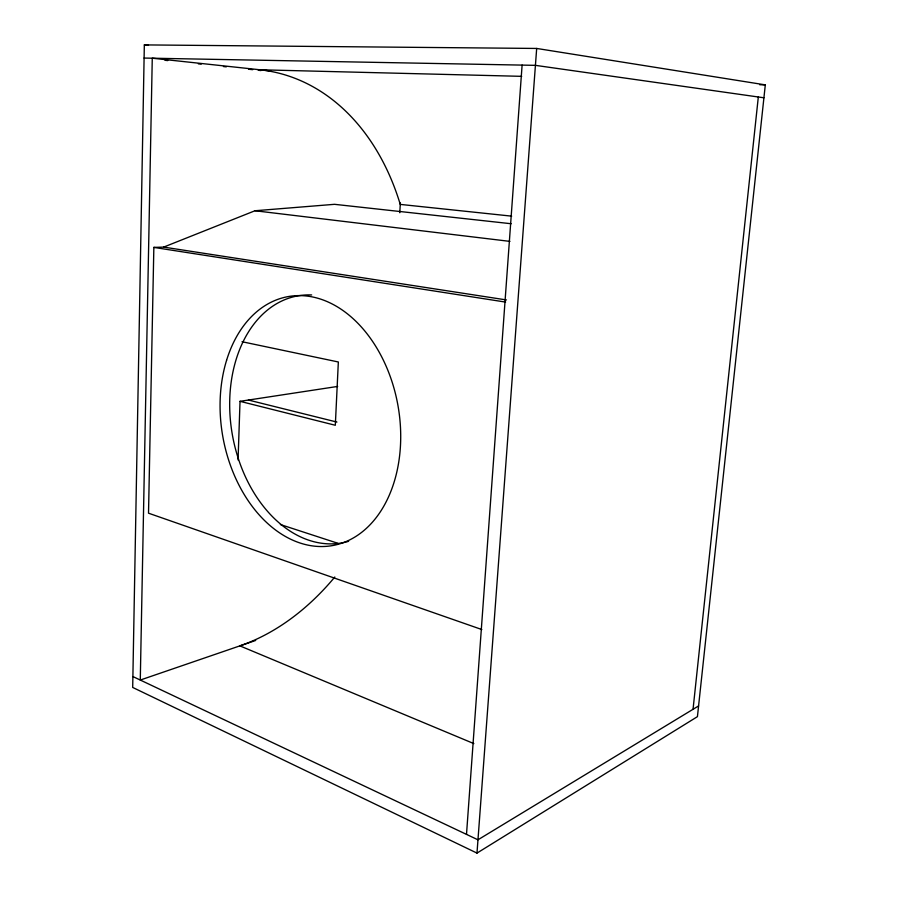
<?xml version="1.0" encoding="UTF-8"?>
<svg xmlns="http://www.w3.org/2000/svg" width="898" height="898" viewBox="0 0 898 898"><rect width="100%" height="100%" fill="white"/><g stroke="black" fill="none" stroke-linecap="round" stroke-linejoin="round"><path stroke-width="1.35" d="M144.331 44.9L132.691 687.441L476.984 853.1L697.432 716.649L765.309 84.872L536.678 48.447L144.331 44.9L148.484 45.383M506.461 299.943L163.672 247.096L153.85 247.399L148.518 513.185L481.844 629.543M238.06 459.944L240.024 401.327L337.659 386.432M399.79 212.736L400.34 202.959M466.5 834.388L522.108 65.094M476.984 853.1L536.678 48.447M693.043 709.297L758.316 96.995M698.588 705.929L477.961 839.81L132.893 676.553M163.672 247.096L254.998 210.749L334.516 204.317L511.153 223.737M255.694 640.442L140.279 680.044L152.267 58.202L270.545 70.92M144.095 58.056L535.421 65.352L763.917 97.792M521.704 76.341L259.904 69.775A252.439 186.122 -79.3 0 1 400.261 204.396L511.669 216.149M759.697 84.726L765.309 84.872M164.985 60.289L167.769 60.593M198.379 63.859L201.208 64.162M223.434 66.542L226.285 66.845M248.566 69.236L252.664 69.674M258.231 70.269L261.015 70.56M254.998 210.749L509.929 241.382M153.85 247.399L505.608 302.087M242.022 341.723L338.344 361.984L335.313 425.27L240.024 401.327M248.42 400.048L336.918 422.071M280.401 524.544L337.76 543.256M473.841 743.6L239.889 645.875A249.274 181.048 -74.6 0 0 334.808 577.01M348.615 541.314A125.462 88.823 79.9 0 1 231.617 430.209A125.462 88.823 79.9 0 1 311.673 294.948M226.599 360.244A126.45 88.936 79.9 0 0 323.033 546.523A126.45 88.936 79.9 0 0 381.493 356.45A126.45 88.936 79.9 0 0 226.599 360.244"/></g></svg>
